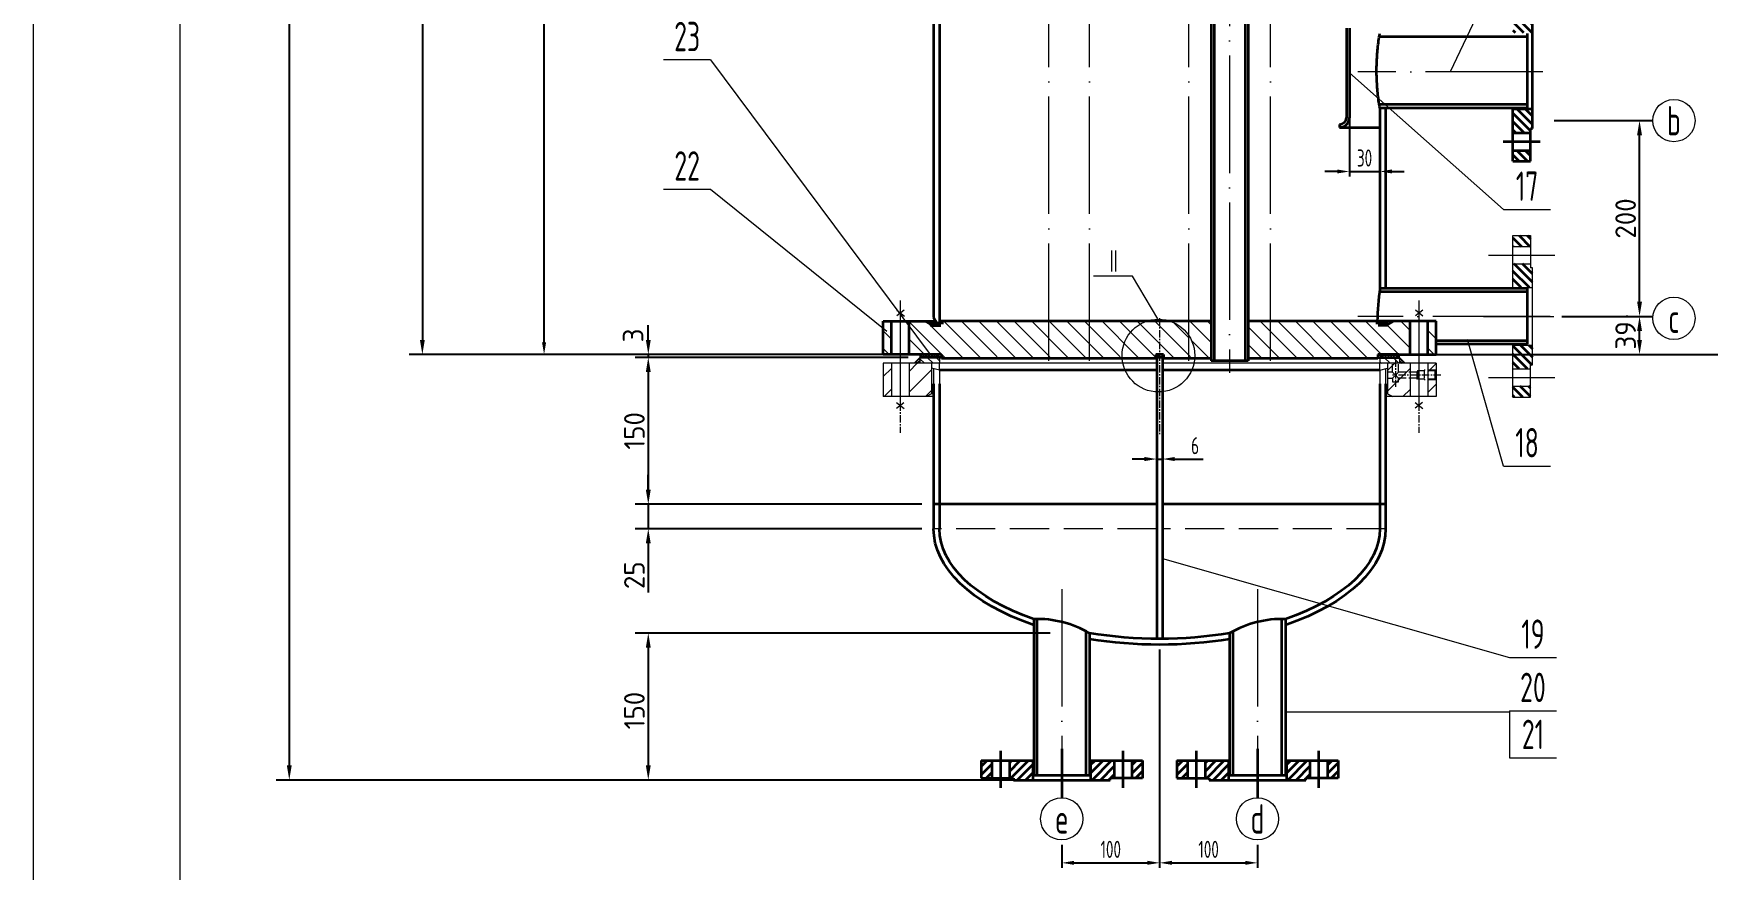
# Model space of a CAD drawing. Header units: millimetres. Extents: x 53 to 3617, y -1523 to 3523.
# Drawn here: x 53 to 1765, y -557 to 298 of the extents above; entities that cross this region are included whole.
import ezdxf
from ezdxf.enums import TextEntityAlignment as Align

# ---------------------------------------------------------------- set-up
doc = ezdxf.new("R2010")
doc.units = ezdxf.units.MM
for name, pattern in [('ACAD_ISO02W100', [11, 8, -3]), ('ACAD_ISO04W100', [30, 24, -3, 0, -3]), ('ACAD_ISO10W100', [18.7, 12, -3, 0.7, -3]), ('ACAD_ISO12W100', [22.4, 12, -3, 0.7, -3, 0.7, -3]), ('CENTER', [2, 1.25, -0.25, 0.25, -0.25])]:
    doc.linetypes.add(name, pattern=pattern)
for name, color, linetype, lineweight in [('中心线', 1, 'ACAD_ISO04W100', 18), ('中粗线', 3, 'Continuous', 35), ('标注', 7, 'Continuous', 18), ('粗实线', 4, 'Continuous', 70), ('细实线', 7, 'Continuous', 18), ('虚线', 2, 'ACAD_ISO02W100', 18)]:
    doc.layers.add(name, color=color, linetype=linetype, lineweight=lineweight)
doc.styles.add('GB', font='Tssdeng.shx', dxfattribs={"bigfont": 'hztxt.shx'})
doc.styles.add('HGCAD', font='gbenor.shx', dxfattribs={"width": 0.75, "bigfont": 'gbcbig.shx'})
doc.dimstyles.new('GB', dxfattribs={"dimscale": 6, "dimtxt": 3.5, "dimasz": 2.5, "dimexe": 2.25, "dimexo": 2, "dimtad": 1, "dimdec": 0, "dimtxsty": 'GB', "dimcen": 2.5, "dimadec": 0, "dimazin": 0, "dimtfac": 1, "dimtdec": 0, "dimtmove": 0, "dimatfit": 3, "dimfxl": 0, "dimarcsym": 0})
doc.dimstyles.new('HGCAD$0', dxfattribs={"dimscale": 5, "dimtxt": 3.5, "dimasz": 2.5, "dimexe": 1, "dimexo": 1, "dimgap": 1, "dimtad": 1, "dimdec": 1, "dimdsep": 46, "dimtxsty": 'HGCAD', "dimcen": 0, "dimadec": 1, "dimazin": 0, "dimtfac": 1, "dimtmove": 0, "dimatfit": 1, "dimfxl": 0, "dimarcsym": 0})

# ---------------------------------------------------------------- blocks, each defined once
blk = doc.blocks.new('*D4')
at = {"layer": 'Defpoints', "color": 0, "ltscale": 5}
for p in [(948.2, 2957.2), (450.7, -29.8), (959.2, -29.8)]:
    blk.add_point(p, dxfattribs=at)
at = {"layer": '标注', "color": 0, "lineweight": -2, "ltscale": 5}
for p, q in [((936.2, 2957.2), (437.2, 2957.2)), ((450.7, 2942.2), (450.7, -14.8)), ((947.2, -29.8), (437.2, -29.8))]:
    blk.add_line(p, q, dxfattribs=at)
at = {"layer": '标注', "color": 0, "ltscale": 5}
for points in [[(448.2, 2942.2), (453.2, 2942.2), (450.7, 2957.2)], [(448.2, -14.8), (453.2, -14.8), (450.7, -29.8)]]:
    blk.add_solid(points, dxfattribs=at)
at = {"layer": '标注', "color": 0, "ltscale": 5, "insert": (436.4, 1476.7), "char_height": 21, "attachment_point": 5, "rotation": 90, "style": 'GB'}
blk.add_mtext('2987', dxfattribs=at)
blk = doc.blocks.new('*D6')
at = {"layer": 'Defpoints', "color": 0, "ltscale": 5}
for p in [(681.6, -32.8), (955.2, -29.8), (959.2, -32.8)]:
    blk.add_point(p, dxfattribs=at)
at = {"layer": '标注', "color": 0, "lineweight": -2, "ltscale": 5}
for p, q in [((681.6, -14.8), (681.6, 0.2)), ((943.2, -29.8), (668.1, -29.8)), ((947.2, -32.8), (668.1, -32.8)), ((681.6, -29.8), (681.6, -32.8)), ((681.6, -47.8), (681.6, -62.8))]:
    blk.add_line(p, q, dxfattribs=at)
at = {"layer": '标注', "color": 0, "ltscale": 5}
for points in [[(679.1, -14.8), (684.1, -14.8), (681.6, -29.8)], [(679.1, -47.8), (684.1, -47.8), (681.6, -32.8)]]:
    blk.add_solid(points, dxfattribs=at)
at = {"layer": '标注', "color": 0, "ltscale": 5, "insert": (666.1, -10.3), "char_height": 21, "attachment_point": 5, "rotation": 90, "style": 'GB'}
blk.add_mtext('3', dxfattribs=at)
blk = doc.blocks.new('*D7')
at = {"layer": 'Defpoints', "color": 0, "ltscale": 5}
for p in [(955.2, -32.8), (681.6, -182.8), (973.2, -182.8)]:
    blk.add_point(p, dxfattribs=at)
at = {"layer": '标注', "color": 0, "lineweight": -2, "ltscale": 5}
for p, q in [((943.2, -32.8), (668.1, -32.8)), ((681.6, -47.8), (681.6, -167.8)), ((961.2, -182.8), (668.1, -182.8))]:
    blk.add_line(p, q, dxfattribs=at)
at = {"layer": '标注', "color": 0, "ltscale": 5}
for points in [[(679.1, -47.8), (684.1, -47.8), (681.6, -32.8)], [(679.1, -167.8), (684.1, -167.8), (681.6, -182.8)]]:
    blk.add_solid(points, dxfattribs=at)
at = {"layer": '标注', "color": 0, "ltscale": 5, "insert": (667.4, -107.8), "char_height": 21, "attachment_point": 5, "rotation": 90, "style": 'GB'}
blk.add_mtext('150', dxfattribs=at)
blk = doc.blocks.new('*D8')
at = {"layer": 'Defpoints', "color": 0, "ltscale": 5}
for p in [(973.2, -182.8), (681.6, -207.8), (973.2, -207.8)]:
    blk.add_point(p, dxfattribs=at)
at = {"layer": '标注', "color": 0, "lineweight": -2, "ltscale": 5}
for p, q in [((681.6, -167.8), (681.6, -152.8)), ((961.2, -182.8), (668.1, -182.8)), ((681.6, -182.8), (681.6, -207.8)), ((961.2, -207.8), (668.1, -207.8)), ((681.6, -222.8), (681.6, -272.8))]:
    blk.add_line(p, q, dxfattribs=at)
at = {"layer": '标注', "color": 0, "ltscale": 5}
for points in [[(679.1, -167.8), (684.1, -167.8), (681.6, -182.8)], [(679.1, -222.8), (684.1, -222.8), (681.6, -207.8)]]:
    blk.add_solid(points, dxfattribs=at)
at = {"layer": '标注', "color": 0, "ltscale": 5, "insert": (667.4, -255.3), "char_height": 21, "attachment_point": 5, "rotation": 90, "style": 'GB'}
blk.add_mtext('25', dxfattribs=at)
blk = doc.blocks.new('*D9')
at = {"layer": 'Defpoints', "color": 0, "ltscale": 5}
for p in [(1104.2, -314.4), (681.6, -464.6), (1104.2, -464.6)]:
    blk.add_point(p, dxfattribs=at)
at = {"layer": '标注', "color": 0, "lineweight": -2, "ltscale": 5}
for p, q in [((1092.2, -314.4), (668.1, -314.4)), ((681.6, -329.4), (681.6, -449.6)), ((1092.2, -464.6), (668.1, -464.6))]:
    blk.add_line(p, q, dxfattribs=at)
at = {"layer": '标注', "color": 0, "ltscale": 5}
for points in [[(679.1, -329.4), (684.1, -329.4), (681.6, -314.4)], [(679.1, -449.6), (684.1, -449.6), (681.6, -464.6)]]:
    blk.add_solid(points, dxfattribs=at)
at = {"layer": '标注', "color": 0, "ltscale": 5, "insert": (667.4, -393.6), "char_height": 21, "attachment_point": 5, "rotation": 90, "style": 'GB'}
blk.add_mtext('150', dxfattribs=at)
blk = doc.blocks.new('*D10')
at = {"layer": 'Defpoints', "color": 0, "ltscale": 5}
for p in [(1603.2, 9.2), (1694.6, 9.2), (1449.2, -29.8)]:
    blk.add_point(p, dxfattribs=at)
at = {"layer": '标注', "color": 0, "lineweight": -2, "ltscale": 5}
for p, q in [((1615.2, 9.2), (1708.1, 9.2)), ((1694.6, -14.8), (1694.6, -5.8)), ((1461.2, -29.8), (1708.1, -29.8))]:
    blk.add_line(p, q, dxfattribs=at)
at = {"layer": '标注', "color": 0, "ltscale": 5}
for points in [[(1692.1, -5.8), (1697.1, -5.8), (1694.6, 9.2)], [(1692.1, -14.8), (1697.1, -14.8), (1694.6, -29.8)]]:
    blk.add_solid(points, dxfattribs=at)
at = {"layer": '标注', "color": 0, "ltscale": 5, "insert": (1680.4, -10.3), "char_height": 21, "attachment_point": 5, "rotation": 90, "style": 'GB'}
blk.add_mtext('39', dxfattribs=at)
blk = doc.blocks.new('*D11')
at = {"layer": 'Defpoints', "color": 0, "ltscale": 5}
for p in [(1595.3, 209.2), (1694.6, 209.2), (1694.6, 9.2)]:
    blk.add_point(p, dxfattribs=at)
at = {"layer": '标注', "color": 0, "lineweight": -2, "ltscale": 5}
for p, q in [((1607.3, 209.2), (1708.1, 209.2)), ((1694.6, 24.2), (1694.6, 194.2)), ((1682.6, 9.2), (1681.1, 9.2))]:
    blk.add_line(p, q, dxfattribs=at)
at = {"layer": '标注', "color": 0, "ltscale": 5}
for points in [[(1692.1, 194.2), (1697.1, 194.2), (1694.6, 209.2)], [(1692.1, 24.2), (1697.1, 24.2), (1694.6, 9.2)]]:
    blk.add_solid(points, dxfattribs=at)
at = {"layer": '标注', "color": 0, "ltscale": 5, "insert": (1680.4, 109.2), "char_height": 21, "attachment_point": 5, "rotation": 90, "style": 'GB'}
blk.add_mtext('200', dxfattribs=at)
blk = doc.blocks.new('*D14')
at = {"layer": 'Defpoints', "color": 0, "ltscale": 5}
for p in [(1204.2, 3253.7), (314.7, -464.6), (988.2, -464.6)]:
    blk.add_point(p, dxfattribs=at)
at = {"layer": '标注', "color": 0, "lineweight": -2, "ltscale": 5}
for p, q in [((1192.2, 3253.7), (301.2, 3253.7)), ((314.7, 3238.7), (314.7, -449.6)), ((976.2, -464.6), (301.2, -464.6))]:
    blk.add_line(p, q, dxfattribs=at)
at = {"layer": '标注', "color": 0, "ltscale": 5}
for points in [[(312.2, 3238.7), (317.2, 3238.7), (314.7, 3253.7)], [(312.2, -449.6), (317.2, -449.6), (314.7, -464.6)]]:
    blk.add_solid(points, dxfattribs=at)
at = {"layer": '标注', "color": 0, "ltscale": 5, "insert": (300.4, 1392.5), "char_height": 21, "attachment_point": 5, "rotation": 90, "style": 'GB'}
blk.add_mtext('3718', dxfattribs=at)
blk = doc.blocks.new('*D15')
at = {"layer": 'Defpoints', "color": 0, "ltscale": 5}
for p in [(1603.2, 708.2), (1486.7, -29.8), (1833.5, -29.8)]:
    blk.add_point(p, dxfattribs=at)
at = {"layer": '标注', "color": 0, "lineweight": -2, "ltscale": 5}
for p, q in [((1615.2, 708.2), (1847, 708.2)), ((1833.5, 693.2), (1833.5, -14.8)), ((1498.7, -29.8), (1847, -29.8))]:
    blk.add_line(p, q, dxfattribs=at)
at = {"layer": '标注', "color": 0, "ltscale": 5}
for points in [[(1831, 693.2), (1836, 693.2), (1833.5, 708.2)], [(1831, -14.8), (1836, -14.8), (1833.5, -29.8)]]:
    blk.add_solid(points, dxfattribs=at)
at = {"layer": '标注', "color": 0, "ltscale": 5, "insert": (1819.2, 339.2), "char_height": 21, "attachment_point": 5, "rotation": 90, "style": 'GB'}
blk.add_mtext('738', dxfattribs=at)
blk = doc.blocks.new('HGCAD#HGTFTK~A1Z~HGCAD图框')
at = {"layer": '细实线', "color": 7}
blk.add_lwpolyline([(10, -10), (-584, -10), (-584, 831), (10, 831)], close=True, dxfattribs=at)
at = {"layer": '细实线', "color": 2}
blk.add_lwpolyline([(0, 0), (-559, 0), (-559, 821), (0, 821)], close=True, dxfattribs=at)
blk = doc.blocks.new('*D68')
at = {"layer": 'Defpoints', "color": 0, "ltscale": 6}
for p in [(575.1, 1834.2), (815.4, 1834.2), (925.1, -29.8)]:
    blk.add_point(p, dxfattribs=at)
at = {"layer": '标注', "color": 0, "lineweight": -2, "ltscale": 6}
for p, q in [((810.4, 1834.2), (570.1, 1834.2)), ((575.1, -17.3), (575.1, 1821.7)), ((920.1, -29.8), (570.1, -29.8))]:
    blk.add_line(p, q, dxfattribs=at)
at = {"layer": '标注', "color": 0, "ltscale": 6}
for points in [[(573, 1821.7), (577.2, 1821.7), (575.1, 1834.2)], [(573, -17.3), (577.2, -17.3), (575.1, -29.8)]]:
    blk.add_solid(points, dxfattribs=at)
at = {"layer": '标注', "color": 0, "ltscale": 6, "insert": (561.4, 902.2), "char_height": 17.5, "attachment_point": 5, "rotation": 90, "style": 'HGCAD'}
blk.add_mtext('1864', dxfattribs=at)
blk = doc.blocks.new('*D89')
at = {"layer": 'Defpoints', "color": 0, "ltscale": 6}
for p in [(1204.2, -326.3), (1104.2, -525.8), (1204.2, -549.2)]:
    blk.add_point(p, dxfattribs=at)
at = {"layer": '细实线', "color": 0, "lineweight": -2, "ltscale": 6}
for p, q in [((1204.2, -331.3), (1204.2, -554.2)), ((1104.2, -530.8), (1104.2, -554.2)), ((1116.7, -549.2), (1191.7, -549.2))]:
    blk.add_line(p, q, dxfattribs=at)
at = {"layer": '细实线', "color": 0, "ltscale": 6}
for points in [[(1116.7, -547.1), (1116.7, -551.2), (1104.2, -549.2)], [(1191.7, -547.1), (1191.7, -551.2), (1204.2, -549.2)]]:
    blk.add_solid(points, dxfattribs=at)
at = {"layer": '细实线', "color": 0, "ltscale": 6, "insert": (1154.2, -535.4), "char_height": 17.5, "attachment_point": 5, "style": 'HGCAD'}
blk.add_mtext('100', dxfattribs=at)
blk = doc.blocks.new('*D90')
at = {"layer": 'Defpoints', "color": 0, "ltscale": 6}
for p in [(1304.2, -525.8), (1204.2, -549.2), (1304.2, -549.2)]:
    blk.add_point(p, dxfattribs=at)
at = {"layer": '细实线', "color": 0, "lineweight": -2, "ltscale": 6}
for p, q in [((1304.2, -530.8), (1304.2, -554.2)), ((1216.7, -549.2), (1291.7, -549.2))]:
    blk.add_line(p, q, dxfattribs=at)
at = {"layer": '细实线', "color": 0, "ltscale": 6}
for points in [[(1216.7, -547.1), (1216.7, -551.2), (1204.2, -549.2)], [(1291.7, -547.1), (1291.7, -551.2), (1304.2, -549.2)]]:
    blk.add_solid(points, dxfattribs=at)
at = {"layer": '细实线', "color": 0, "ltscale": 6, "insert": (1254.2, -535.4), "char_height": 17.5, "attachment_point": 5, "style": 'HGCAD'}
blk.add_mtext('100', dxfattribs=at)
blk = doc.blocks.new('*D95')
at = {"layer": 'Defpoints', "color": 0, "ltscale": 6}
for p in [(1201.2, -136.6), (1207.2, -136.6), (1207.2, -136.6)]:
    blk.add_point(p, dxfattribs=at)
at = {"layer": '细实线', "color": 0, "lineweight": -2, "ltscale": 6}
for p, q in [((1188.7, -136.6), (1176.2, -136.6)), ((1201.2, -136.6), (1207.2, -136.6)), ((1219.7, -136.6), (1248.7, -136.6))]:
    blk.add_line(p, q, dxfattribs=at)
at = {"layer": '细实线', "color": 0, "ltscale": 6}
for points in [[(1188.7, -134.5), (1188.7, -138.7), (1201.2, -136.6)], [(1219.7, -134.5), (1219.7, -138.7), (1207.2, -136.6)]]:
    blk.add_solid(points, dxfattribs=at)
at = {"layer": '细实线', "color": 0, "ltscale": 6, "insert": (1240.4, -122.9), "char_height": 17.5, "attachment_point": 5, "style": 'HGCAD'}
blk.add_mtext('6', dxfattribs=at)
blk = doc.blocks.new('*D98')
at = {"layer": 'Defpoints', "color": 0, "ltscale": 6}
for p in [(1398.1, 222.3), (1429.2, 164.6), (1429.2, 157.2)]:
    blk.add_point(p, dxfattribs=at)
at = {"layer": '细实线', "color": 0, "lineweight": -2, "ltscale": 6}
for p, q in [((1398.1, 217.3), (1398.1, 152.2)), ((1385.6, 157.2), (1373.1, 157.2)), ((1398.1, 157.2), (1429.2, 157.2)), ((1429.2, 159.6), (1429.2, 152.2)), ((1441.7, 157.2), (1454.2, 157.2))]:
    blk.add_line(p, q, dxfattribs=at)
at = {"layer": '细实线', "color": 0, "ltscale": 6}
for points in [[(1385.6, 159.3), (1385.6, 155.2), (1398.1, 157.2)], [(1441.7, 159.3), (1441.7, 155.2), (1429.2, 157.2)]]:
    blk.add_solid(points, dxfattribs=at)
at = {"layer": '细实线', "color": 0, "ltscale": 6, "insert": (1413.6, 171), "char_height": 17.5, "attachment_point": 5, "style": 'HGCAD'}
blk.add_mtext('30', dxfattribs=at)

msp = doc.modelspace()

# ---------------------------------------------------------------- hatches: boundary and pattern name
at = {"layer": '中粗线', "linetype": 'Continuous', "ltscale": 5}
h = msp.add_hatch(dxfattribs=at)
h.set_pattern_fill('_USER', scale=6, angle=135, style=0, pattern_type=0)
h.set_pattern_definition([(135, (2143.082, -2669.167), (-4.242641, -4.242641), [])])
h.paths.add_polyline_path([(1565.11, 167.76), (1583.11, 167.76), (1583.11, 178.76), (1565.11, 178.76)])
h.paths.add_polyline_path([(1565.11, 352.76), (1583.11, 352.76), (1583.11, 341.76), (1565.11, 341.76)])
h.paths.add_polyline_path([(1565.11, 221.26), (1585.11, 221.26), (1585.11, 201.26), (1583.11, 201.26), (1583.11, 196.76), (1565.11, 196.76)])
h.paths.add_polyline_path([(1565.11, 299.26), (1585.11, 299.26), (1585.11, 319.26), (1583.11, 319.26), (1583.11, 323.76), (1565.11, 323.76)])
h = msp.add_hatch(dxfattribs=at)
h.set_pattern_fill('_USER', scale=6, angle=135, style=0, pattern_type=0)
h.set_pattern_definition([(135, (0, 0), (-4.24264, -4.24264), [])])
h.paths.add_polyline_path([(1565.16, -73.3), (1583.16, -73.3), (1583.16, -62.3), (1565.16, -62.3)])
h.paths.add_polyline_path([(1565.16, 91.7), (1583.16, 91.7), (1583.16, 80.7), (1565.16, 80.7)])
h.paths.add_polyline_path([(1565.16, -20.3), (1585.16, -20.3), (1585.16, -40.3), (1583.16, -40.3), (1583.16, -44.3), (1565.16, -44.3)])
h.paths.add_polyline_path([(1565.16, 38.7), (1585.16, 38.7), (1585.16, 58.7), (1583.16, 58.7), (1583.16, 62.7), (1565.16, 62.7)])
h = msp.add_hatch(dxfattribs=at)
h.set_pattern_fill('_USER', scale=6, angle=45, style=0, pattern_type=0)
h.set_pattern_definition([(45, (0, 4), (-4.24264, 4.24264), [])])
h.paths.add_polyline_path([(1021.66, -444.62), (1021.66, -462.62), (1032.66, -462.62), (1032.66, -444.62)])
h.paths.add_polyline_path([(1186.66, -444.62), (1186.66, -462.62), (1175.66, -462.62), (1175.66, -444.62)])
h.paths.add_polyline_path([(1074.66, -444.62), (1074.66, -464.62), (1054.66, -464.62), (1054.66, -462.62), (1050.66, -462.62), (1050.66, -444.62)])
h.paths.add_polyline_path([(1133.66, -444.62), (1133.66, -464.62), (1153.66, -464.62), (1153.66, -462.62), (1157.66, -462.62), (1157.66, -444.62)])
h = msp.add_hatch(dxfattribs=at)
h.set_pattern_fill('_USER', scale=6, angle=45, style=0, pattern_type=0)
h.set_pattern_definition([(45, (200, 4), (-4.24264, 4.24264), [])])
h.paths.add_polyline_path([(1221.66, -444.62), (1221.66, -462.62), (1232.66, -462.62), (1232.66, -444.62)])
h.paths.add_polyline_path([(1386.66, -444.62), (1386.66, -462.62), (1375.66, -462.62), (1375.66, -444.62)])
h.paths.add_polyline_path([(1274.66, -444.62), (1274.66, -464.62), (1254.66, -464.62), (1254.66, -462.62), (1250.66, -462.62), (1250.66, -444.62)])
h.paths.add_polyline_path([(1333.66, -444.62), (1333.66, -464.62), (1353.66, -464.62), (1353.66, -462.62), (1357.66, -462.62), (1357.66, -444.62)])
at = {"layer": '细实线', "ltscale": 6}
h = msp.add_hatch(dxfattribs=at)
h.set_pattern_fill('ANSI31', color=256, scale=4, angle=90, style=0)
h.paths.add_polyline_path([(930.16, 4.2), (921.66, 4.2), (921.66, -29.8), (930.16, -29.8)])
h.paths.add_polyline_path([(948.16, -1.04), (948.16, -29.8), (969.6, -29.8)])
h.paths.add_polyline_path([(1091.02, 4.2), (980.66, 4.2), (980.66, 1.2), (970.16, 1.2), (964.97, 4.2), (948.16, 4.2), (948.16, -1.04), (969.6, -29.8), (1091.02, -29.8)])
h.paths.add_polyline_path([(1132.59, 4.2), (1091.02, 4.2), (1091.02, -29.8), (1132.59, -29.8)])
h.paths.add_polyline_path([(1190.75, 4.2), (1132.59, 4.2), (1132.59, -29.8), (1165.79, -29.8, -0.3111933)])
h.paths.add_polyline_path([(1204.16, 4.2), (1190.75, 4.2, 0.3111933), (1165.79, -29.8), (1204.16, -29.8)])
h.paths.add_polyline_path([(1234.16, -10.75, 0.1674), (1215.13, 4.2), (1204.16, 4.2), (1204.16, -29.8), (1234.16, -29.8)])
h.paths.add_polyline_path([(1234.16, 4.2), (1215.13, 4.2, -0.1674), (1234.16, -10.75)])
h.paths.add_polyline_path([(1256.73, 4.2), (1234.16, 4.2), (1234.16, -10.75, -0.1366734), (1240.08, -29.8), (1256.73, -29.8)])
h.paths.add_polyline_path([(1317.3, 4.2), (1294.73, 4.2), (1294.73, -29.8), (1317.3, -29.8)])
h.paths.add_polyline_path([(1460.16, 4.2), (1443.36, 4.2), (1438.16, 1.2), (1427.66, 1.2), (1427.66, 4.2), (1317.3, 4.2), (1317.3, -29.8), (1448.66, -29.8), (1449.16, -29.8), (1460.16, -29.8)])
h.paths.add_polyline_path([(1486.66, 4.2), (1478.16, 4.2), (1478.16, -29.8), (1486.66, -29.8)])
at = {"layer": '细实线', "linetype": 'Continuous', "ltscale": 6}
h = msp.add_hatch(dxfattribs=at)
h.set_pattern_fill('_USER', scale=2, angle=45, style=0, double=1, pattern_type=0)
h.set_pattern_definition([(45, (2137.4607, -512.4578), (-1.4142136, 1.4142136), []), (135, (2137.4607, -512.4578), (-1.4142136, -1.4142136), [])])
h.paths.add_polyline_path([(1449.16, -32.8), (1455.16, -38.8), (1449.16, -38.8)])
h.paths.add_polyline_path([(959.16, -32.8), (953.16, -38.8), (959.16, -38.8)])
at = {"layer": '细实线', "ltscale": 6}
h = msp.add_hatch(dxfattribs=at)
h.set_pattern_fill('ANSI31', color=256, scale=2, angle=90, style=0, double=1)
h.paths.add_polyline_path([(1449.16, -32.8), (1429.16, -32.8), (1429.16, -38.8), (1449.16, -38.8)])
h.paths.add_polyline_path([(979.16, -32.8), (959.16, -32.8), (959.16, -38.8), (979.16, -38.8)])
h = msp.add_hatch(dxfattribs=at)
h.set_pattern_fill('ANSI31', color=256, scale=4, angle=90, style=0)
h.paths.add_polyline_path([(1427.16, -29.8), (1317.3, -29.8), (1317.3, -33.8), (1427.16, -33.8)])
h.paths.add_polyline_path([(1317.3, -29.8), (1294.73, -29.8), (1294.73, -33.8), (1317.3, -33.8)])
h.paths.add_polyline_path([(1256.73, -29.8), (1240.08, -29.8, -0.0074595), (1240.1, -30.91, -0.0194711), (1239.99, -33.8), (1256.73, -33.8)])
h.paths.add_polyline_path([(1234.16, -29.8), (1208.16, -29.8), (1208.16, -33.8), (1234.16, -33.8)])
h.paths.add_polyline_path([(1240.1, -30.91, 0.0074595), (1240.08, -29.8), (1234.16, -29.8), (1234.16, -33.8), (1239.99, -33.8, 0.0194711)])
h.paths.add_polyline_path([(1200.16, -29.8), (1165.79, -29.8, 0.0074595), (1165.77, -30.91, 0.0194711), (1165.88, -33.8), (1200.16, -33.8)])
h.paths.add_polyline_path([(1165.77, -30.91, -0.0074595), (1165.79, -29.8), (1132.59, -29.8), (1132.59, -33.8), (1165.88, -33.8, -0.0194711)])
h.paths.add_polyline_path([(1132.59, -29.8), (1091.02, -29.8), (1091.02, -33.8), (1132.59, -33.8)])
h.paths.add_polyline_path([(1091.02, -29.8), (981.16, -29.8), (981.16, -33.8), (1091.02, -33.8)])
at = {"layer": '细实线', "linetype": 'Continuous', "ltscale": 6}
h = msp.add_hatch(dxfattribs=at)
h.set_pattern_fill('_USER', scale=15, angle=45, style=0, pattern_type=0)
h.set_pattern_definition([(45, (2137.46, -512.458), (-10.6066, 10.6066), [])])
h.paths.add_polyline_path([(1486.66, -38.8), (1486.66, -72.8), (1478.16, -72.8), (1478.16, -38.8)])
h.paths.add_polyline_path([(921.66, -38.8), (921.66, -72.8), (930.16, -72.8), (930.16, -38.8)])
h.paths.add_polyline_path([(1460.16, -38.8), (1460.16, -72.8), (1442.36, -72.8), (1437.16, -69.8), (1437.16, -38.8)])
h.paths.add_polyline_path([(948.16, -38.8), (948.16, -72.8), (965.97, -72.8), (971.16, -69.8), (971.16, -38.8)])
at = {"layer": '虚线', "linetype": 'Continuous'}
h = msp.add_hatch(dxfattribs=at)
h.set_pattern_fill('_USER', scale=2, angle=45, style=0, double=1, pattern_type=0)
h.set_pattern_definition([(45, (832.6343, -127.6662), (-1.4142136, 1.4142136), []), (135, (832.6343, -127.6662), (-1.4142136, -1.4142136), [])])
h.paths.add_polyline_path([(1448.66, -32.8), (1448.66, -29.8), (1430.66, -29.8), (1430.66, -32.8)])
h.paths.add_polyline_path([(959.66, -32.8), (959.66, -29.8), (977.66, -29.8), (977.66, -32.8)])
at = {"layer": '虚线', "ltscale": 5}
h = msp.add_hatch(dxfattribs=at)
h.set_pattern_fill('ANSI37', color=256, angle=360, style=0)
h.set_pattern_definition([(45, (1027.1898, 3156.6264), (-2.245064, 2.245064), []), (135, (1027.1898, 3156.6264), (-2.245064, -2.245064), [])])
h.paths.add_polyline_path([(1207.66, -32.8), (1207.66, -29.8), (1204.16, -29.8), (1204.16, -32.8)])
h.paths.add_polyline_path([(1204.16, -32.8), (1204.16, -29.8), (1200.66, -29.8), (1200.66, -32.8)])

# ---------------------------------------------------------------- linework, layer by layer
at = {"layer": '中心线', "ltscale": 5}
for p, q in [((1091.02, -36.3), (1091.02, 2963.7)), ((1132.59, -36.3), (1132.59, 2963.7)), ((1234.16, -36.3), (1234.16, 2963.7)), ((1275.73, 2977.42), (1275.73, -48.44)), ((1317.3, -36.3), (1317.3, 2963.7)), ((1595.81, 259.2), (1406.65, 259.2)), ((939.16, 25.4), (939.16, -85.6)), ((1469.16, 25.4), (1469.16, -85.6)), ((1603.2, 9.2), (1406.65, 9.2)), ((1104.16, -269.41), (1104.16, -464.62)), ((1304.16, -269.41), (1304.16, -464.62))]:
    msp.add_line(p, q, dxfattribs=at)
at = {"layer": '中粗线', "ltscale": 5}
for p, q in [((1256.73, 2963.7), (1256.73, -36.3)), ((1259.73, 2963.7), (1259.73, -36.3)), ((1291.73, 2963.7), (1291.73, -36.3)), ((1294.73, 2963.7), (1294.73, -36.3)), ((973.16, 2711.2), (973.16, 8.13)), ((979.16, 2711.2), (979.16, 1.2)), ((1585.16, 201.2), (1585.16, 319.2)), ((1580.16, 294.7), (1428.6, 294.7)), ((1580.16, 222.2), (1580.16, 298.2)), ((1580.16, 225.7), (1428.6, 225.7)), ((1429.16, 222.2), (1580.16, 222.2)), ((1429.16, 222.2), (1429.16, 37.7)), ((1435.16, 222.2), (1435.16, 37.7)), ((1565.16, 167.7), (1565.16, 222.2)), ((1565.16, 221.2), (1585.16, 221.2)), ((1565.16, 196.7), (1583.16, 196.7)), ((1583.16, 167.7), (1583.16, 201.2)), ((1583.16, 201.2), (1585.16, 201.2)), ((1565.16, 178.7), (1583.16, 178.7)), ((1565.16, 167.7), (1583.16, 167.7)), ((1580.16, 37.7), (1429.16, 37.7)), ((1580.16, -19.3), (1580.16, 37.7)), ((1580.16, 34.2), (1428.8, 34.2)), ((921.66, -29.8), (921.66, 4.2)), ((921.66, 4.2), (975.43, 4.2)), ((930.16, -29.8), (930.16, 4.2)), ((948.16, -29.8), (948.16, 4.2)), ((970.16, 1.2), (964.97, 4.2)), ((973.16, 8.13), (977.16, 1.2)), ((1256.73, 4.2), (979.16, 4.2)), ((1486.66, 4.2), (1294.73, 4.2)), ((1429.16, 4.2), (1429.16, 1.2)), ((1432.89, 4.2), (1431.16, 1.2)), ((1438.16, 1.2), (1443.36, 4.2)), ((1460.16, -29.8), (1460.16, 4.2)), ((1478.16, -29.8), (1478.16, 4.2)), ((1486.66, -29.8), (1486.66, 4.2)), ((1580.16, -15.8), (1486.66, -15.8)), ((981.16, -29.8), (921.66, -29.8)), ((981.16, -32.8), (959.16, -32.8)), ((959.66, -29.8), (959.66, -32.8)), ((981.16, -29.8), (959.66, -29.8)), ((981.16, -32.8), (959.66, -32.8)), ((977.66, -29.8), (977.66, -32.8)), ((981.16, -29.8), (981.16, -33.8)), ((1201.16, -33.8), (981.16, -33.8)), ((1200.16, -29.8), (1200.16, -33.8)), ((1208.16, -29.8), (1200.16, -29.8)), ((1200.66, -29.8), (1200.66, -32.8)), ((1207.66, -32.8), (1200.66, -32.8)), ((1201.16, -32.8), (1201.16, -320.29)), ((1207.16, -32.8), (1207.16, -320.29)), ((1256.73, -33.8), (1207.16, -33.8)), ((1207.66, -29.8), (1207.66, -32.8)), ((1208.16, -29.8), (1208.16, -33.8)), ((1427.16, -33.8), (1294.73, -33.8)), ((1427.16, -33.8), (1294.73, -33.8)), ((1427.16, -29.8), (1486.66, -29.8)), ((1427.16, -29.8), (1427.16, -33.8)), ((1448.66, -29.8), (1427.16, -29.8)), ((1427.16, -32.8), (1449.16, -32.8)), ((1429.16, -29.8), (1449.16, -29.8)), ((1430.66, -29.8), (1430.66, -32.8)), ((1448.66, -32.8), (1448.66, -29.8)), ((1580.16, -19.3), (1486.66, -19.3)), ((1201.16, -45.8), (979.16, -45.8)), ((1429.16, -45.8), (1207.16, -45.8)), ((1294.73, -36.3), (1256.73, -36.3)), ((1294.73, -36.3), (1256.73, -36.3)), ((973.16, -59.8), (973.16, -182.8)), ((979.16, -59.8), (979.16, -182.8)), ((1429.16, -59.8), (1429.16, -182.8)), ((1435.16, -59.8), (1435.16, -182.8)), ((973.16, -182.8), (973.16, -207.8)), ((1201.16, -182.8), (973.16, -182.8)), ((1201.16, -182.8), (973.16, -182.8)), ((1201.16, -182.8), (973.16, -182.8)), ((979.16, -182.8), (979.16, -207.8)), ((1435.16, -182.8), (1207.16, -182.8)), ((1435.16, -182.8), (1207.16, -182.8)), ((1435.16, -182.8), (1207.16, -182.8)), ((1429.16, -182.8), (1429.16, -207.8)), ((1435.16, -182.8), (1435.16, -207.8)), ((1075.66, -300.15), (1075.66, -459.62)), ((1079.16, -459.62), (1079.16, -300.09)), ((1329.16, -459.62), (1329.16, -300.09)), ((1332.66, -300.15), (1332.66, -459.62)), ((1129.16, -459.62), (1129.16, -312.53)), ((1132.66, -314.47), (1132.66, -459.62)), ((1275.66, -314.47), (1275.66, -459.62)), ((1279.16, -459.62), (1279.16, -312.53)), ((1021.66, -444.62), (1021.66, -462.62)), ((1021.66, -444.62), (1075.66, -444.62)), ((1032.66, -444.62), (1032.66, -462.62)), ((1050.66, -444.62), (1050.66, -462.62)), ((1074.66, -444.62), (1074.66, -464.62)), ((1132.66, -444.62), (1186.66, -444.62)), ((1133.66, -444.62), (1133.66, -464.62)), ((1157.66, -444.62), (1157.66, -462.62)), ((1175.66, -444.62), (1175.66, -462.62)), ((1186.66, -444.62), (1186.66, -462.62)), ((1221.66, -444.62), (1221.66, -462.62)), ((1221.66, -444.62), (1275.66, -444.62)), ((1232.66, -444.62), (1232.66, -462.62)), ((1250.66, -444.62), (1250.66, -462.62)), ((1274.66, -444.62), (1274.66, -464.62)), ((1332.66, -444.62), (1386.66, -444.62)), ((1333.66, -444.62), (1333.66, -464.62)), ((1357.66, -444.62), (1357.66, -462.62)), ((1375.66, -444.62), (1375.66, -462.62)), ((1386.66, -444.62), (1386.66, -462.62)), ((1075.66, -459.62), (1132.66, -459.62)), ((1275.66, -459.62), (1332.66, -459.62)), ((1021.66, -462.62), (1054.66, -462.62)), ((1054.66, -462.62), (1054.66, -464.62)), ((1054.66, -464.62), (1153.66, -464.62)), ((1153.66, -464.62), (1153.66, -462.62)), ((1186.66, -462.62), (1153.66, -462.62)), ((1221.66, -462.62), (1254.66, -462.62)), ((1254.66, -462.62), (1254.66, -464.62)), ((1254.66, -464.62), (1353.66, -464.62)), ((1353.66, -464.62), (1353.66, -462.62)), ((1386.66, -462.62), (1353.66, -462.62))]:
    msp.add_line(p, q, dxfattribs=at)
at = {"layer": '中粗线', "ltscale": 8}
for p, q in [((1395.13, 303.81), (1395.13, 212.2)), ((1398.13, 303.81), (1398.13, 212.2)), ((1388.13, 205.2), (1388.13, 202.2)), ((1388.13, 202.2), (1429.16, 202.2))]:
    msp.add_line(p, q, dxfattribs=at)
at = {"layer": '中粗线', "color": 1, "linetype": 'ACAD_ISO10W100', "ltscale": 5}
for p, q in [((1555.16, 187.7), (1593.16, 187.7)), ((1041.66, -434.62), (1041.66, -472.62)), ((1104.16, -432.62), (1104.16, -482.62)), ((1166.66, -434.62), (1166.66, -472.62)), ((1241.66, -434.62), (1241.66, -472.62)), ((1304.16, -432.62), (1304.16, -482.62)), ((1366.66, -434.62), (1366.66, -472.62))]:
    msp.add_line(p, q, dxfattribs=at)
at = {"layer": '中粗线', "ltscale": 8}
for radius in [10, 7]:
    msp.add_arc((1388.13, 212.2), radius, 270, 0, dxfattribs=at)
at = {"layer": '中粗线', "ltscale": 5}
for centre, radius, start, end in [((2122.54, -35.95), 697.28, 173.93642, 176.69861), ((1079.18, -406.73), 106.64, 59.90141, 91.89294), ((1329.14, -406.73), 106.64, 88.10706, 120.09859)]:
    msp.add_arc(centre, radius, start, end, dxfattribs=at)
at = {"layer": '中粗线', "ltscale": 5, "extrusion": (0, 0, -1)}
for major_axis, ratio, start_param, end_param in [((231, 0), 0.512987, 2.1606953, 3.1415927), ((225, 0), 0.5, 2.1786551, 3.1415927), ((225, 0), 0.5, 0, 0.9629375), ((231, 0), 0.512987, 6.2831853, 7.2640827), ((225, 0), 0.5, 1.2474115, 1.8941812), ((231, 0), 0.512987, 7.5392894, 8.1686738)]:
    msp.add_ellipse((1204.16, -207.8), major_axis=major_axis, ratio=ratio, start_param=start_param, end_param=end_param, dxfattribs=at)
at = {"layer": '中粗线', "ltscale": 5}
msp.add_spline([(1429.16, 222.2), (1428, 229.8), (1427.1, 237.4), (1426.45, 245), (1426.06, 252.6), (1425.93, 260.2), (1426.06, 267.8), (1426.45, 275.4), (1427.1, 283), (1428, 290.6), (1429.16, 298.2)], degree=3, dxfattribs=at)
at = {"layer": '标注', "ltscale": 6}
for p, q in [((1555.67, 374.73), (1501.23, 259.2)), ((1398.13, 258.01), (1555.67, 118.21)), ((925.45, -6.23), (745.31, 138.91)), ((1555.67, -143.84), (1518.84, -14.3)), ((1207.16, -238.33), (1561.66, -339.5)), ((1561.66, -393.94), (1561.66, -441.94))]:
    msp.add_line(p, q, dxfattribs=at)
at = {"layer": '标注', "color": 4, "ltscale": 6}
for p, q in [((745.31, 271.15), (697.31, 271.15)), ((745.31, 138.91), (697.31, 138.91)), ((1555.67, 118.21), (1603.67, 118.21)), ((1555.67, -143.84), (1603.67, -143.84)), ((1561.66, -339.5), (1609.66, -339.5)), ((1561.66, -393.94), (1609.66, -393.94)), ((1561.66, -441.94), (1609.66, -441.94))]:
    msp.add_line(p, q, dxfattribs=at)
at = {"layer": '标注', "ltscale": 5}
for p, q in [((935.51, 9.93), (942.99, 15.83)), ((935.51, 15.55), (943.3, 9.48)), ((1465.51, 10.09), (1472.99, 16)), ((1465.51, 15.72), (1473.3, 9.64)), ((935.43, -84.57), (942.9, -78.66)), ((935.43, -78.94), (943.21, -85.02)), ((1465.43, -84.4), (1472.9, -78.49)), ((1465.43, -78.78), (1473.21, -84.85))]:
    msp.add_line(p, q, dxfattribs=at)
at = {"layer": '标注', "ltscale": 6}
for centre in [(1729.73, 209.2), (1729.73, 7.2), (1104.16, -504.22), (1304.16, -504.22)]:
    msp.add_circle(centre, 21.6, dxfattribs=at)
at = {"layer": '粗实线'}
for p, q in [((970.16, 1.2), (980.66, 1.2)), ((980.66, 4.2), (980.66, 1.2)), ((1427.66, 4.2), (1427.66, 1.2)), ((1438.16, 1.2), (1427.66, 1.2))]:
    msp.add_line(p, q, dxfattribs=at)
at = {"layer": '细实线', "ltscale": 6}
for p, q in [((745.31, 271.15), (969.6, -29.8)), ((1565.16, 91.7), (1583.16, 91.7)), ((1565.16, 37.7), (1565.16, 91.7)), ((1583.16, 91.7), (1583.16, 58.7)), ((1565.16, 80.7), (1583.16, 80.7)), ((1565.16, 62.7), (1583.16, 62.7)), ((1585.16, 58.7), (1583.16, 58.7)), ((1585.16, -40.3), (1585.16, 58.7)), ((1176.45, 50.12), (1136.45, 50.12)), ((1202.25, 6.67), (1176.45, 50.12)), ((1565.16, 38.7), (1585.16, 38.7)), ((959.16, -32.8), (959.16, -38.8)), ((981.16, -32.8), (959.16, -32.8)), ((979.16, -32.8), (979.16, -38.8)), ((1449.16, -32.8), (1427.16, -32.8)), ((1429.16, -32.8), (1429.16, -38.8)), ((1449.16, -32.8), (1449.16, -38.8)), ((1565.16, -73.3), (1565.16, -19.3)), ((1565.16, -20.3), (1585.16, -20.3)), ((921.66, -38.8), (921.66, -72.8)), ((1201.16, -38.8), (921.66, -38.8)), ((930.16, -38.8), (930.16, -72.8)), ((948.16, -38.8), (948.16, -72.8)), ((971.16, -38.8), (971.16, -69.8)), ((979.16, -45.8), (979.16, -38.8)), ((1486.66, -38.8), (1207.16, -38.8)), ((1429.16, -45.8), (1429.16, -38.8)), ((1437.16, -38.8), (1437.16, -69.8)), ((1460.16, -38.8), (1460.16, -72.8)), ((1478.16, -38.8), (1478.16, -72.8)), ((1486.66, -38.8), (1486.66, -72.8)), ((1565.16, -44.3), (1583.16, -44.3)), ((1583.16, -73.3), (1583.16, -40.3)), ((1583.16, -40.3), (1585.16, -40.3)), ((1565.16, -62.3), (1583.16, -62.3)), ((973.16, -72.8), (921.66, -72.8)), ((971.16, -69.8), (965.97, -72.8)), ((973.16, -69.8), (971.16, -69.8)), ((1437.16, -69.8), (1435.16, -69.8)), ((1486.66, -72.8), (1435.16, -72.8)), ((1437.16, -69.8), (1442.36, -72.8)), ((1565.16, -73.3), (1583.16, -73.3)), ((1332.66, -394.88), (1561.66, -394.94))]:
    msp.add_line(p, q, dxfattribs=at)
at = {"layer": '细实线', "color": 1, "linetype": 'ACAD_ISO10W100', "ltscale": 6}
for p, q in [((1540.16, 71.7), (1608.16, 71.7)), ((1535.16, 9.2), (1633.16, 9.2)), ((1540.16, -53.3), (1608.16, -53.3))]:
    msp.add_line(p, q, dxfattribs=at)
at = {"layer": '细实线', "color": 1, "linetype": 'CENTER', "ltscale": 6}
for p, q in [((939.16, 4.2), (939.16, -109.8)), ((1204.16, 7.2), (1204.16, -112.8)), ((1469.16, 4.2), (1469.16, -109.8)), ((1491.66, -50.8), (1442.16, -50.8)), ((1445.16, -34.8), (1445.16, -62.8))]:
    msp.add_line(p, q, dxfattribs=at)
at = {"layer": '细实线', "color": 7, "linetype": 'Continuous', "ltscale": 6}
for p, q in [((959.16, -32.8), (953.16, -38.8)), ((1449.16, -32.8), (1455.16, -38.8))]:
    msp.add_line(p, q, dxfattribs=at)
at = {"layer": '细实线', "color": 3, "linetype": 'ACAD_ISO12W100', "ltscale": 6}
for p, q in [((979.16, -45.8), (971.16, -43.65)), ((973.16, -44.19), (973.16, -122.8)), ((979.16, -45.8), (979.16, -122.8)), ((1429.16, -45.8), (1437.16, -43.65)), ((1429.16, -45.8), (1429.16, -122.8)), ((1435.16, -44.19), (1435.16, -122.8))]:
    msp.add_line(p, q, dxfattribs=at)
at = {"layer": '细实线', "ltscale": 6}
msp.add_circle((1202.94, -30.91), 37.16, dxfattribs=at)
at = {"layer": '虚线'}
for p, q in [((1442.16, -47.8), (1437.16, -47.8)), ((1442.16, -47.8), (1442.16, -38.8)), ((1448.16, -53.8), (1442.16, -47.8)), ((1448.16, -47.8), (1442.16, -53.8)), ((1448.16, -47.8), (1448.16, -38.8)), ((1466.98, -47.8), (1448.16, -47.8)), ((1467.66, -46.61), (1466.98, -47.8)), ((1466.98, -47.8), (1466.98, -53.8)), ((1485.85, -46.61), (1467.66, -46.61)), ((1467.66, -46.61), (1467.66, -54.99)), ((1486.66, -45.8), (1474.66, -45.8)), ((1474.66, -45.8), (1474.66, -55.8)), ((1486.66, -45.8), (1485.85, -46.61)), ((1485.85, -54.99), (1485.85, -46.61)), ((1437.16, -53.8), (1442.16, -53.8)), ((1442.16, -53.8), (1442.16, -57.8)), ((1442.16, -57.8), (1448.16, -57.8)), ((1466.98, -53.8), (1448.16, -53.8)), ((1448.16, -57.8), (1448.16, -53.8)), ((1467.66, -54.99), (1466.98, -53.8)), ((1485.85, -54.99), (1467.66, -54.99)), ((1486.66, -55.8), (1474.66, -55.8)), ((1486.66, -55.8), (1485.85, -54.99))]:
    msp.add_line(p, q, dxfattribs=at)
at = {"layer": '虚线', "ltscale": 5}
for p, q in [((1201.16, -207.8), (973.16, -207.8)), ((1435.16, -207.8), (1207.16, -207.8))]:
    msp.add_line(p, q, dxfattribs=at)

# ---------------------------------------------------------------- block references
at = {"layer": '标注', "ltscale": 6, "xscale": 6, "yscale": 6, "zscale": 6}
msp.add_blockref('HGCAD#HGTFTK~A1Z~HGCAD图框', (3557.33, -1463.41), dxfattribs=at)

# ---------------------------------------------------------------- texts
at = {"layer": '标注', "color": 3, "ltscale": 6, "style": 'HGCAD', "width": 0.75}
for s, p in [('23', (721.31, 295.15)), ('b', (1729.73, 209.2)), ('22', (721.31, 162.91)), ('17', (1579.67, 142.21)), ('c', (1729.73, 7.2)), ('18', (1579.67, -119.84)), ('19', (1585.66, -315.5)), ('20', (1585.66, -369.94)), ('21', (1585.66, -417.94)), ('d', (1304.16, -504.22)), ('e', (1104.16, -504.22))]:
    msp.add_text(s, height=30, dxfattribs=at).set_placement(p, align=Align.MIDDLE)
at = {"layer": '细实线', "ltscale": 6, "style": 'HGCAD', "width": 0.75}
msp.add_text('Ⅱ', height=25, dxfattribs=at).set_placement((1157.14, 64.85), align=Align.MIDDLE)

# ---------------------------------------------------------------- dimensions: what is measured, and where the dimension line sits
at = {"layer": '标注', "ltscale": 5}
for base, p1, p2, picture, middle in [((314.67, -464.62), (1204.16, 3253.7), (988.16, -464.62), '*D14', (314.67, 1392.54)), ((450.66, -29.8), (948.16, 2957.2), (959.16, -29.8), '*D4', (450.66, 1476.7)), ((1833.5, -29.8), (1603.16, 708.2), (1486.66, -29.8), '*D15', (1833.5, 339.2)), ((681.64, -464.62), (1104.16, -314.39), (1104.16, -464.62), '*D9', (681.64, -393.62))]:
    dim = msp.add_linear_dim(base=base, p1=p1, p2=p2, angle=90, dimstyle='GB', dxfattribs=at)
    dim.commit()
    dim.dimension.update_dxf_attribs({"geometry": picture, "text_midpoint": middle, "dimtype": 160})
at = {"layer": '标注', "ltscale": 6}
dim = msp.add_linear_dim(base=(575.11, 1834.2), p1=(925.09, -29.8), p2=(815.42, 1834.2), angle=90, dimstyle='HGCAD$0', dxfattribs=at)
dim.commit()
dim.dimension.update_dxf_attribs({"geometry": '*D68', "text_midpoint": (561.36, 902.2)})
at = {"layer": '标注', "ltscale": 5}
for base, p1, p2, picture, middle in [((1694.63, 209.2), (1694.63, 9.2), (1595.34, 209.2), '*D11', (1680.38, 109.2)), ((1694.63, 9.2), (1449.16, -29.8), (1603.2, 9.2), '*D10', (1680.38, -10.3)), ((681.64, -182.8), (955.16, -32.8), (973.16, -182.8), '*D7', (667.39, -107.8)), ((681.64, -207.8), (973.16, -182.8), (973.16, -207.8), '*D8', (667.39, -255.28))]:
    dim = msp.add_linear_dim(base=base, p1=p1, p2=p2, angle=90, dimstyle='GB', dxfattribs=at)
    dim.commit()
    dim.dimension.update_dxf_attribs({"geometry": picture, "text_midpoint": middle})
dim = msp.add_linear_dim(base=(681.64, -32.8), p1=(955.16, -29.8), p2=(959.16, -32.8), angle=90, dimstyle='GB', override={"dimtmove": 2}, dxfattribs=at)
dim.commit()
dim.dimension.update_dxf_attribs({"geometry": '*D6', "text_midpoint": (666.08, -10.25), "dimtype": 160})
at = {"layer": '细实线', "ltscale": 6}
dim = msp.add_linear_dim(base=(1429.16, 157.24), p1=(1398.13, 222.32), p2=(1429.16, 164.63), text='30', dimstyle='HGCAD$0', dxfattribs=at)
dim.commit()
dim.dimension.update_dxf_attribs({"geometry": '*D98', "text_midpoint": (1413.65, 157.24), "dimtype": 160})
dim = msp.add_linear_dim(base=(1207.16, -136.63), p1=(1201.16, -136.63), p2=(1207.16, -136.63), dimstyle='HGCAD$0', dxfattribs=at)
dim.commit()
dim.dimension.update_dxf_attribs({"geometry": '*D95', "text_midpoint": (1240.44, -122.88)})
for base, p1, p2, picture, middle in [((1204.16, -549.16), (1104.16, -525.83), (1204.16, -326.3), '*D89', (1154.16, -535.41)), ((1304.16, -549.16), (1204.16, -549.16), (1304.16, -525.83), '*D90', (1254.16, -535.41))]:
    dim = msp.add_linear_dim(base=base, p1=p1, p2=p2, dimstyle='HGCAD$0', override={"dimdec": 0}, dxfattribs=at)
    dim.commit()
    dim.dimension.update_dxf_attribs({"geometry": picture, "text_midpoint": middle})

doc.saveas('drawing.dxf')
